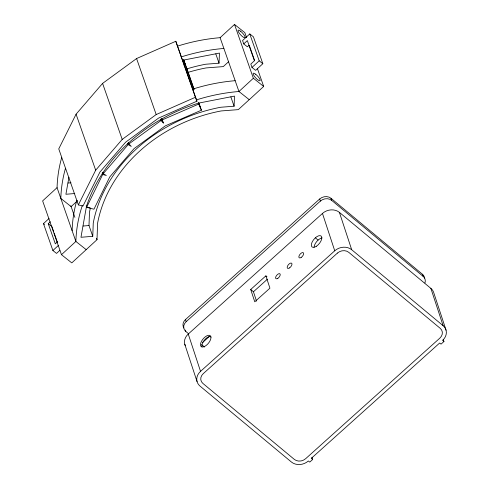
<?xml version="1.0" encoding="UTF-8"?>
<svg xmlns="http://www.w3.org/2000/svg" width="489" height="489" viewBox="0 0 489 489"><rect width="100%" height="100%" fill="white"/><g stroke="black" fill="none" stroke-linecap="round" stroke-linejoin="round"><path stroke-width="0.73" d="M61.663 157.678A162.262 134.127 -19.3 0 0 57.072 187.648L42.635 200.893L61.473 254.69L71.785 262.893L97.011 239.683L97.586 223.253A141.926 117.317 -19.3 0 1 221.187 110.942L238.32 109.628L249.225 99.664M92.763 236.309L93.252 223.094A146.394 121.009 -19.3 0 1 220.747 107.25L234.109 106.217L234.488 96.113L198.626 103.1A157.739 130.386 -19.3 0 0 86.504 206.193L80.966 237.281L92.763 236.309L88.992 225.545L89.481 212.324A146.394 121.009 -19.3 0 1 90.361 208.033L86.755 207.018M186.395 69.022A146.394 121.009 -19.3 0 1 205.692 64.23L219.048 63.197L219.433 53.093L183.564 60.08M68.943 177.238L65.905 194.267L74.756 193.534M198.962 103.21L201.413 110.208L165.306 125.869L134.053 148.632L109.774 176.932L93.949 209.213L86.626 207.281L102.696 174.494L102.207 173.094M76.07 114.194L58.753 148.894L78.368 204.897L82.971 206.052L99.958 172.012L125.667 142.165L158.619 118.069L196.975 101.168L175.802 41.272L136.578 58.552L102.592 83.405L76.07 114.194L95.679 170.196L78.368 204.897M102.696 174.494L106.339 175.496L103.234 173.674L128.173 144.603L127.684 143.204M95.679 170.196L122.201 139.408L156.193 114.554L195.411 97.268L175.802 41.272M177.324 46.198A162.262 134.127 -19.3 0 1 220.123 37.677L234.524 24.45L244.842 32.647L246.597 37.671M59.86 250.356L56.535 253.418L52.891 250.521L43.472 223.62L49.016 218.528M243.748 43.912L247.348 40.599L254.414 60.77L250.814 64.083L251.988 67.445L255.631 70.343L262.837 63.717L253.418 36.822L249.775 33.924L242.568 40.55L243.748 43.912L247.391 46.81L248.938 45.391M57.378 241.951L55.318 243.846L48.252 223.669L50.312 221.78M77.623 200.643L71.131 206.615L60.825 198.424A162.262 134.127 -19.3 0 1 65.434 168.448M52.891 250.521L58.435 245.423M251.988 67.445L259.194 60.819L249.775 33.924M61.473 254.69L75.881 241.438A162.262 134.127 -19.3 0 1 82.293 205.563M234.524 24.45L253.363 78.246L238.95 91.498A162.262 134.127 -19.3 0 0 196.15 99.988M257.397 68.515L263.681 86.443L249.268 99.695L238.95 91.498L220.111 37.702M228.711 61.626L223.259 66.608L206.132 67.922A141.926 117.317 -19.3 0 0 187.776 72.464M183.895 327.991A8.111 6.791 -18.2 0 1 185.484 319.568L319.69 198.98A8.111 6.791 -18.2 0 1 330.986 198.271L422.447 274.268A8.111 6.791 -18.2 0 1 424.562 278.113M188.736 333.883L185.802 331.45A8.111 6.791 -18.2 0 1 186.181 321.67L320.381 201.083A8.111 6.791 -18.2 0 1 331.676 200.374L423.138 276.371A8.111 6.791 -18.2 0 1 424.947 282.923M185.227 345.497A12.164 10.19 -18.2 0 1 188.259 334.03L322.465 213.442A12.164 10.19 -18.2 0 1 339.403 212.379L430.864 288.376A12.164 10.19 -18.2 0 1 433.786 292.832L446.06 330.173M265.882 275.857L269.928 288.168L254.757 301.799L250.716 289.488L265.882 275.857L266.976 276.768M256.536 301.169L253.443 291.762L267.489 279.14M202.422 342.685L209.677 336.169M200.533 371.371L334.739 250.784A12.164 10.19 -18.2 0 1 351.683 249.72L443.138 325.717A12.164 10.19 -18.2 0 1 442.576 340.387L443.945 341.518L441.023 344.14L439.66 343.009L311.291 458.352L312.654 459.489L309.739 462.105L308.37 460.974A12.164 10.19 -18.2 0 1 291.426 462.032L199.97 386.041A12.164 10.19 -18.2 0 1 200.533 371.371L188.259 334.03M128.173 144.603L131.278 146.425L128.925 143.907L161.028 120.532L160.539 119.133M184.084 65.728L185.472 65.129L183.399 59.78M161.028 120.532L163.381 123.045L161.945 120.013L198.73 104.053L198.234 102.653M68.032 183.008L70.984 182.77M83.093 226.028L88.992 225.545M259.194 60.819L262.837 63.717M253.363 78.246L263.681 86.443M86.198 249.641L75.881 241.438L57.042 187.648M48.252 223.669L51.895 226.566L53.662 231.609M43.472 223.62L44.511 224.451M315.356 237.813L318.088 240.081M250.716 289.488L253.443 291.762M201.633 344.604L204.561 347.037M198.73 104.053L201.413 110.208M195.411 97.268L196.975 101.168M249.359 45.563L254.635 60.624M215.783 53.863L219.048 63.197M230.839 96.883L234.109 106.217M183.778 59.854L194.066 89.224M183.754 60.233L194.011 89.518M198.699 102.892L200.166 107.091M161.914 118.851L163.381 123.045M161.449 118.613L161.945 120.013M136.578 58.552L156.193 114.554M128.436 142.513L128.925 143.907M102.592 83.405L122.201 139.408M102.745 172.275L103.234 173.674M86.137 205.881L86.626 207.281M96.504 238.247L97.011 239.683M70.874 205.887L74.896 217.361M54.169 233.051L57.445 242.416M430.864 288.376L443.138 325.717M422.447 274.268L423.138 276.371M443.236 339.366L443.945 341.518M339.403 212.379L351.683 249.72M330.986 198.271L331.676 200.374M319.69 198.98L320.381 201.083M322.465 213.442L334.739 250.784M311.945 457.331L312.654 459.489M185.484 319.568L186.181 321.67M185.343 330.044L185.802 331.45M184.775 344.244L197.049 381.579M201.981 346.89L201.829 345.79A7.097 3.429 -50.3 0 1 205.172 339.262A7.097 3.429 -50.3 0 1 210.863 336.45M314.054 247.238A7.097 3.429 -50.3 0 1 322.049 237.917M181.095 56.968A162.262 134.127 -19.3 0 1 223.895 48.448M72.127 230.667A162.262 134.127 -19.3 0 1 76.724 200.698M192.379 89.218A162.262 134.127 -19.3 0 1 235.178 80.697M337.471 253.051L203.265 373.639A8.111 6.791 -18.2 0 0 202.886 383.419L294.347 459.409A8.111 6.791 -18.2 0 0 305.643 458.706L439.849 338.119A8.111 6.791 -18.2 0 0 440.222 328.339L348.767 252.342A8.111 6.791 -18.2 0 0 337.471 253.051M255.692 74.267L254.842 73.674A5.037 1.308 47.4 0 0 254.372 76.272A5.037 1.308 47.4 0 0 259.971 80.722A5.037 1.308 47.4 0 0 256.615 75.08L255.692 74.267M240.625 31.241L239.775 30.642A5.043 1.308 47.4 0 0 239.304 33.246A5.043 1.308 47.4 0 0 244.91 37.696A5.043 1.308 47.4 0 0 241.548 32.048L240.625 31.241M210.961 337.624L210.808 336.524A7.097 3.429 -50.3 0 0 205.136 336.927A7.097 3.429 -50.3 0 0 200.466 344.659L200.618 345.76A7.097 3.429 -50.3 0 0 206.291 345.356A7.097 3.429 -50.3 0 0 210.961 337.624M316.414 246.236A7.097 3.429 -50.3 0 0 321.187 236.108A7.097 3.429 -50.3 0 0 312.104 242.134A7.097 3.429 -50.3 0 0 316.414 246.236M289.512 267.911A3.246 1.571 -50.3 0 0 291.695 263.278A3.246 1.571 -50.3 0 0 287.538 266.034A3.246 1.571 -50.3 0 0 289.512 267.911M277.844 278.32A3.136 1.516 -50.3 0 0 279.952 273.852A3.136 1.516 -50.3 0 0 275.937 276.511A3.136 1.516 -50.3 0 0 277.844 278.32M301.181 257.422A3.246 1.571 -50.3 0 0 303.363 252.795A3.246 1.571 -50.3 0 0 299.207 255.545A3.246 1.571 -50.3 0 0 301.181 257.422"/></g></svg>
